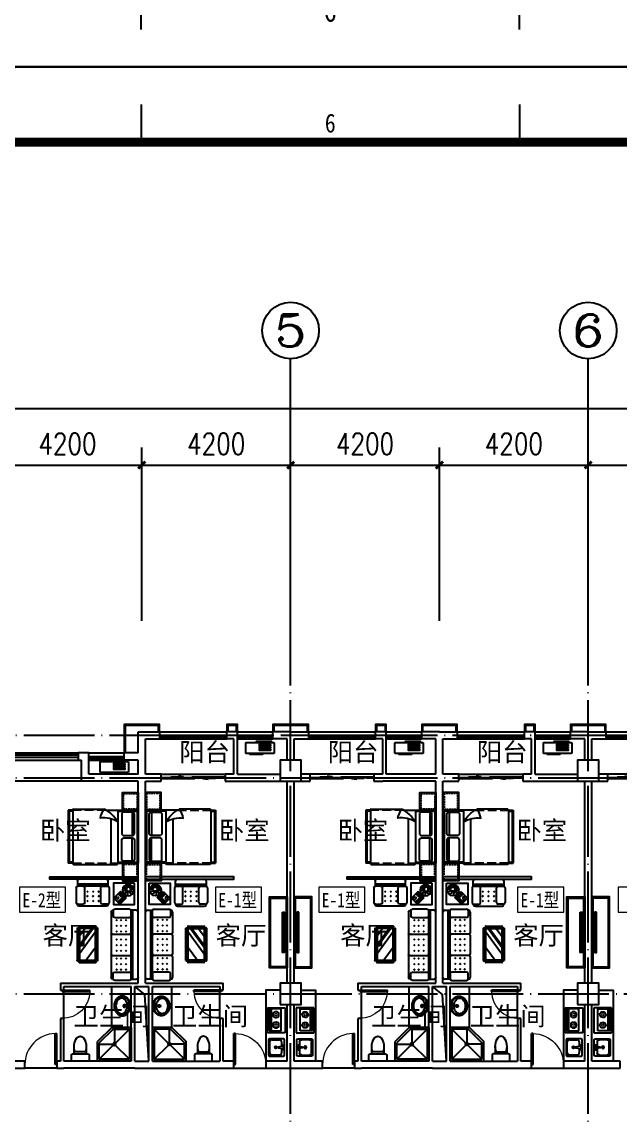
# Model space of a CAD drawing. Extents: x 122060 to 300410, y -425997 to -174060.
# Drawn here: x 177412 to 194298, y -329629 to -298756 of the extents above; entities that cross this region are included whole.
import ezdxf
from ezdxf.enums import TextEntityAlignment as Align

# ---------------------------------------------------------------- set-up
doc = ezdxf.new("R2010")
doc.units = 0
doc.header["$LTSCALE"] = 1000
doc.header["$MEASUREMENT"] = 0
doc.linetypes.add('DASH', pattern=[0.35, 0.25, -0.1])
doc.linetypes.add('DOTE', pattern=[2.42, 2, -0.2, 0.02, -0.2])
doc.layers.get('0').update_dxf_attribs({"linetype": 'CONTINUOUS'})
doc.layers.get('Defpoints').update_dxf_attribs({"linetype": 'CONTINUOUS'})
for name, color, linetype in [('AXIS', 3, 'CONTINUOUS'), ('AXIS_TEXT', 7, 'CONTINUOUS'), ('BALCONY', 6, 'CONTINUOUS'), ('DOTE', 1, 'CONTINUOUS'), ('WALL', 255, 'CONTINUOUS'), ('WINDOW', 4, 'CONTINUOUS'), ('WR-COLUMN', 255, 'CONTINUOUS'), ('WR-WALL', 255, 'CONTINUOUS'), ('厨卫', 8, 'CONTINUOUS'), ('图框', 255, 'CONTINUOUS'), ('家具', 8, 'CONTINUOUS'), ('平面看线', 8, 'CONTINUOUS'), ('石材', 41, 'CONTINUOUS'), ('空调', 8, 'CONTINUOUS')]:
    doc.layers.add(name, color=color, linetype=linetype)
doc.layers.add('PUB_TEXT', color=7, linetype='CONTINUOUS', lineweight=0)
doc.styles.add('_TCH_AXIS', font='COMPLEX', dxfattribs={"bigfont": 'GBCBIG'})
doc.styles.add('COMPLEX', font='COMPLEX')
doc.styles.add('dim_font', font='SIMPLEX.shx', dxfattribs={"width": 0.8})
doc.styles.add('TKZ1', font='SIMHEI.TTF', dxfattribs={"width": 0.7})
doc.styles.add('宋体', font='SimSun.ttf')
doc.styles.add('黑体', font='SIMHEI.TTF', dxfattribs={"width": 0.8})
doc.dimstyles.new('DIMN200', dxfattribs={"dimscale": 2, "dimtxt": 300, "dimasz": 100, "dimexe": 250, "dimexo": 300, "dimgap": 150, "dimtad": 1, "dimdec": 0, "dimzin": 0, "dimdsep": 46, "dimtxsty": 'dim_font', "dimblk": 'ARCHTICK', "dimcen": 0.09, "dimclrt": 7, "dimazin": 2, "dimtfac": 1, "dimtdec": 0, "dimtix": 1, "dimtmove": 2, "dimatfit": 3, "dimfxl": 0, "dimtolj": 1, "dimtzin": 0, "dimarcsym": 0})

# ---------------------------------------------------------------- blocks, each defined once
blk = doc.blocks.new('图框2')
at = {"layer": '图框', "color": 0}
for p, q in [((84100, 59400), (0, 59400)), ((27688, 58900), (27688, 58400)), ((32725, 58900), (32725, 58400)), ((27688, 500), (27688, 1000)), ((32725, 500), (32725, 1000)), ((0, 0), (84100, 0))]:
    blk.add_line(p, q, dxfattribs=at)
at = {"layer": '图框', "color": 0, "const_width": 120}
blk.add_lwpolyline([(83100, 58400), (2500, 58400), (2500, 1000), (83100, 1000)], close=True, dxfattribs=at)
at = {"layer": '图框', "color": 0, "style": 'TKZ1', "width": 0.85}
for height, p in [(250, (30206, 58650)), (300, (30206, 750))]:
    blk.add_text('6', height=height, dxfattribs=at).set_placement(p, align=Align.MIDDLE)
blk = doc.blocks.new('dgfgf')
at = {"layer": '家具'}
blk.add_lwpolyline([(7597, -62676), (7147, -62676), (7147, -63176), (7597, -63176), (7597, -62676), (7517, -62676)], dxfattribs=at)
at = {"layer": '家具', "color": 251, "linetype": 'DASH', "ltscale": 0.2}
blk.add_lwpolyline([(7567, -62706), (7177, -62706), (7177, -63146), (7567, -63146)], close=True, dxfattribs=at)
blk = doc.blocks.new('A$C72813290')
at = {"layer": '家具'}
for p, q in [((579, 2000), (0, 2000)), ((0, 500), (0, 2000)), ((30, 530), (30, 1970)), ((579, 1970), (30, 1970)), ((170, 1945), (170, 1283)), ((579, 500), (579, 2010)), ((1830, 2030), (599, 2030)), ((779, 753), (779, 2030)), ((1850, 500), (1850, 2000)), ((1850, 2000), (1980, 2000)), ((1850, 1970), (1950, 1970)), ((1950, 530), (1950, 1970)), ((1980, 500), (1980, 2000)), ((170, 555), (170, 1217)), ((912, 500), (0, 500)), ((579, 530), (30, 530)), ((1830, 470), (967, 470)), ((1850, 530), (1950, 530)), ((1850, 500), (1980, 500))]:
    blk.add_line(p, q, dxfattribs=at)
at = {"layer": '家具', "linetype": 'DASH'}
for p, q in [((1850, 2000), (579, 2000)), ((912, 500), (1850, 500))]:
    blk.add_line(p, q, dxfattribs=at)
at = {"layer": '家具'}
for points in [[(170, 1945), (405, 1945, -0.414214), (465, 1885), (465, 1343, -0.414214), (405, 1283), (170, 1283, -0.414214), (110, 1343), (110, 1885, -0.414214)], [(170, 555), (405, 555, 0.414214), (465, 615), (465, 1157, 0.414214), (405, 1217), (170, 1217, 0.414214), (110, 1157), (110, 615, 0.414214)]]:
    blk.add_lwpolyline(points, format="xyb", close=True, dxfattribs=at)
blk.add_lwpolyline([(579, 833, 0.180302), (1071, 725, -0.088637), (967, 470, 28871.271551)], format="xyb", dxfattribs=at)
for centre, radius, start, end in [((599, 2010), 20, 90, 180), ((1819, 2001), 30.7, 357.6884, 69.6917), ((1392, 1313), 944, 210.6075, 243.2773), ((1819, 499), 30.7, 290.3566, 2.3152)]:
    blk.add_arc(centre, radius, start, end, dxfattribs=at)
blk.add_blockref('dgfgf', (-7147, 65176), dxfattribs=at)
at = {"layer": '家具', "xscale": -1, "rotation": 180}
blk.add_blockref('dgfgf', (-7147, -62676), dxfattribs=at)
blk = doc.blocks.new('asfdgdfhfgj')
at = {"layer": '家具'}
for p, q in [((253, 470), (-697, 470)), ((-697, 470), (-697, -80)), ((203, 420), (-647, 420)), ((-647, 420), (-647, -42)), ((-647, 420), (203, -430)), ((203, 420), (-196, 22)), ((203, -430), (203, 420)), ((253, -480), (253, 470)), ((-222, -5), (-222, 20)), ((-297, -480), (-697, -80)), ((-647, -5), (-260, -5)), ((-260, -430), (-647, -42)), ((-247, -5), (-222, -5)), ((-222, -5), (-197, -5)), ((-222, -30), (-222, -5)), ((-222, -430), (-222, -42)), ((-297, -480), (253, -480)), ((-260, -430), (203, -430))]:
    blk.add_line(p, q, dxfattribs=at)
for radius in [37.5, 25]:
    blk.add_circle((-222, -5), radius, dxfattribs=at)
blk = doc.blocks.new('asfdfgfhfg')
at = {"layer": '家具', "color": 6}
for p, q in [((-694, 1502), (-729, 1600)), ((-683, 1543), (-673, 1632)), ((-651, 1566), (-616, 1640)), ((-632, 1568), (-564, 1629)), ((-611, 1564), (-511, 1595)), ((-598, 1556), (-471, 1530)), ((-677, 1466), (-777, 1525)), ((-649, 1450), (-776, 1433)), ((-609, 1454), (-722, 1355)), ((-583, 1478), (-618, 1320)), ((-581, 1533), (-467, 1445)), ((-575, 1501), (-521, 1357))]:
    blk.add_line(p, q, dxfattribs=at)
at = {"layer": '家具'}
for p, q in [((-87, 1545), (-87, 1134)), ((-54, 1595), (-54, 1745)), ((-54, 1645), (809, 1645)), ((-54, 1595), (809, 1595)), ((102, 1595), (-37, 1595)), ((-4, 1795), (759, 1795)), ((152, 1134), (152, 1545)), ((602, 1134), (602, 1545)), ((652, 1595), (792, 1595)), ((809, 1745), (809, 1592)), ((842, 1545), (842, 1134)), ((-575, 1274), (-405, 1443)), ((-386, 1085), (-575, 1274)), ((-556, 1274), (-509, 1227)), ((-504, 1326), (-551, 1278)), ((-551, 1278), (-509, 1236)), ((-532, 1278), (-504, 1307)), ((-532, 1278), (-381, 1128)), ((-509, 1236), (-499, 1245)), ((-509, 1227), (-495, 1241)), ((-462, 1283), (-504, 1326)), ((-353, 1156), (-504, 1307)), ((-452, 1283), (-499, 1330)), ((-386, 1406), (-471, 1321)), ((-471, 1321), (-433, 1283)), ((-471, 1274), (-462, 1283)), ((-466, 1269), (-452, 1283)), ((-452, 1302), (-367, 1387)), ((-433, 1283), (-348, 1368)), ((-405, 1443), (-216, 1255)), ((-348, 1368), (-386, 1406)), ((-216, 1255), (-386, 1085)), ((-325, 1297), (-363, 1260)), ((-363, 1260), (-306, 1203)), ((-268, 1241), (-325, 1297)), ((-306, 1203), (-268, 1241)), ((198, 1453), (229, 1423)), ((229, 1453), (198, 1423)), ((198, 1326), (229, 1296)), ((229, 1326), (198, 1296)), ((356, 1453), (386, 1423)), ((386, 1453), (356, 1423)), ((356, 1326), (386, 1296)), ((386, 1326), (356, 1296)), ((514, 1453), (544, 1423)), ((544, 1453), (514, 1423)), ((514, 1326), (544, 1296)), ((544, 1326), (514, 1296)), ((-659, 946), (-247, 946)), ((-424, 1151), (-414, 1161)), ((-381, 1109), (-424, 1151)), ((-386, 1189), (-377, 1198)), ((-334, 1156), (-381, 1109)), ((-381, 1128), (-353, 1156)), ((-377, 1198), (-334, 1156)), ((-54, 1084), (-54, 1075)), ((-37, 1084), (102, 1084)), ((-4, 1025), (759, 1025)), ((198, 1189), (229, 1159)), ((229, 1189), (198, 1159)), ((386, 1189), (356, 1159)), ((356, 1189), (386, 1159)), ((514, 1189), (544, 1159)), ((544, 1189), (514, 1159)), ((792, 1084), (652, 1084)), ((809, 1084), (809, 1075)), ((-909, -988), (-909, 862)), ((-859, 912), (-706, 912)), ((-759, -1038), (-759, 912)), ((-709, -1038), (-709, 912)), ((-709, 755), (-709, 896)), ((-247, 705), (-659, 705)), ((-546, 651), (-576, 620)), ((-546, 620), (-576, 651)), ((-409, 651), (-439, 620)), ((-409, 620), (-439, 651)), ((-282, 651), (-312, 620)), ((-282, 620), (-312, 651)), ((-197, 912), (-189, 912)), ((-197, 896), (-197, 755)), ((-139, 862), (-139, 264)), ((-546, 463), (-576, 493)), ((-546, 493), (-576, 463)), ((-546, 335), (-576, 305)), ((-546, 305), (-576, 335)), ((-409, 493), (-439, 463)), ((-409, 463), (-439, 493)), ((-409, 335), (-439, 305)), ((-409, 305), (-439, 335)), ((-282, 493), (-312, 463)), ((-282, 463), (-312, 493)), ((-282, 335), (-312, 305)), ((-282, 305), (-312, 335)), ((236, -505), (236, 404)), ((246, 414), (251, 414)), ((261, 368), (333, 440)), ((261, 396), (305, 440)), ((261, -505), (261, 404)), ((287, 455), (287, 450)), ((297, 465), (756, 465)), ((297, 440), (756, 440)), ((364, 400), (751, -134)), ((407, 400), (751, -75)), ((595, 400), (751, 185)), ((791, 368), (719, 440)), ((791, 396), (747, 440)), ((766, 455), (766, 450)), ((791, 404), (791, -505)), ((806, 414), (801, 414)), ((816, 404), (816, -505)), ((-169, 235), (-679, 235)), ((-546, 75), (-576, 105)), ((-546, 105), (-576, 75)), ((-409, 75), (-439, 105)), ((-409, 105), (-439, 75)), ((-282, 75), (-312, 105)), ((-282, 105), (-312, 75)), ((-139, 206), (-139, -332)), ((301, 305), (751, -315)), ((-546, -52), (-576, -82)), ((-546, -82), (-576, -52)), ((-546, -240), (-576, -210)), ((-546, -210), (-576, -240)), ((-409, -82), (-439, -52)), ((-409, -52), (-439, -82)), ((-409, -240), (-439, -210)), ((-409, -210), (-439, -240)), ((-282, -82), (-312, -52)), ((-282, -52), (-312, -82)), ((-282, -240), (-312, -210)), ((-282, -210), (-312, -240)), ((301, -138), (565, -500)), ((-169, -361), (-679, -361)), ((-546, -431), (-576, -461)), ((-546, -461), (-576, -431)), ((-546, -619), (-576, -588)), ((-546, -588), (-576, -619)), ((-409, -431), (-439, -461)), ((-409, -461), (-439, -431)), ((-409, -588), (-439, -619)), ((-409, -619), (-439, -588)), ((-282, -431), (-312, -461)), ((-282, -461), (-312, -431)), ((-282, -588), (-312, -619)), ((-282, -619), (-312, -588)), ((-139, -390), (-139, -988)), ((246, -515), (251, -515)), ((261, -468), (333, -540)), ((261, -496), (305, -540)), ((287, -555), (287, -550)), ((756, -540), (297, -540)), ((756, -565), (297, -565)), ((791, -468), (719, -540)), ((791, -496), (747, -540)), ((766, -555), (766, -550)), ((806, -515), (801, -515)), ((-709, -881), (-709, -1021)), ((-247, -831), (-659, -831)), ((-546, -746), (-576, -776)), ((-546, -776), (-576, -746)), ((-409, -746), (-439, -776)), ((-409, -776), (-439, -746)), ((-282, -746), (-312, -776)), ((-282, -776), (-312, -746)), ((-197, -1021), (-197, -881)), ((-709, -1038), (-859, -1038)), ((-659, -1071), (-247, -1071)), ((-197, -1038), (-189, -1038))]:
    blk.add_line(p, q, dxfattribs=at)
for points in [[(-805, 1679), (-205, 1679), (-205, 1079), (-805, 1079)], [(301, 400), (751, 400), (751, -500), (301, -500)]]:
    blk.add_lwpolyline(points, close=True, dxfattribs=at)
at = {"layer": '家具', "color": 6}
for centre, radius in [((-623, 1480), 160), ((-634, 1508), 60)]:
    blk.add_circle(centre, radius, dxfattribs=at)
at = {"layer": '家具'}
for centre, radius, start, end in [((-37, 1545), 50, 90, 180), ((-4, 1745), 50, 90, 180), ((102, 1545), 50, 0, 90), ((652, 1545), 50, 90, 180), ((759, 1745), 50, 0, 90), ((792, 1545), 50, 0, 90), ((-659, 896), 50, 90, 180), ((-247, 896), 50, 0, 90), ((-37, 1134), 50, 180, 270), ((-4, 1075), 50, 180, 270), ((102, 1134), 50, 270, 0), ((652, 1134), 50, 180, 270), ((759, 1075), 50, 270, 0), ((792, 1134), 50, 270, 0), ((-859, 862), 50, 90, 180), ((-659, 755), 50, 180, 270), ((-247, 755), 50, 270, 0), ((-189, 862), 50, 0, 90), ((246, 404), 10, 90, 180), ((251, 404), 10, 0, 90), ((297, 455), 10, 90, 180), ((297, 450), 10, 180, 270), ((756, 455), 10, 0, 90), ((756, 450), 10, 270, 0), ((801, 404), 10, 90, 180), ((806, 404), 10, 0, 90), ((-679, 265), 30, 180, 270), ((-679, 205), 30, 90, 180), ((-169, 265), 30, 270, 0), ((-169, 205), 30, 0, 90), ((-679, -331), 30, 180, 270), ((-679, -391), 30, 90, 180), ((-169, -331), 30, 270, 0), ((-169, -391), 30, 0, 90), ((246, -505), 10, 180, 270), ((251, -505), 10, 270, 0), ((297, -550), 10, 90, 180), ((297, -555), 10, 180, 270), ((756, -550), 10, 0, 90), ((756, -555), 10, 270, 0), ((801, -505), 10, 180, 270), ((806, -505), 10, 270, 0), ((-659, -881), 50, 90, 180), ((-247, -881), 50, 0, 90), ((-859, -988), 50, 180, 270), ((-659, -1021), 50, 180, 270), ((-247, -1021), 50, 270, 0), ((-189, -988), 50, 270, 0)]:
    blk.add_arc(centre, radius, start, end, dxfattribs=at)
at = {"layer": '家具', "style": 'dim_font', "width": 0.8, "flags": 9}
for tag, p, rotation in [('YSIZE', (377, 1795), 180), ('XSIZE', (377, 1795), 180), ('YSIZE', (-909, -63), 270), ('XSIZE', (-909, -63), 270)]:
    blk.add_attdef(tag, p, '', height=0.5, rotation=rotation, dxfattribs=at)
blk = doc.blocks.new('A$C2FB07499')
at = {"layer": '家具', "ltscale": 0.5}
blk.add_lwpolyline([(500, 0), (0, 0), (0, 2000), (500, 2000)], close=True, dxfattribs=at)
at = {"layer": '家具', "color": 251, "ltscale": 40}
for points in [[(470, 30), (30, 30), (30, 1970), (470, 1970)], [(368, 1572), (415, 1572), (415, 428), (368, 428)], [(415, 1381), (480, 1381), (480, 1343), (415, 1343)], [(415, 717), (480, 717), (480, 679), (415, 679)]]:
    blk.add_lwpolyline(points, close=True, dxfattribs=at)
blk = doc.blocks.new('safedgdhgfh')
at = {"layer": '厨卫', "linetype": 'Continuous'}
for p, q in [((-352, -356), (-352, 344)), ((-352, 344), (148, 344)), ((148, 344), (148, -356)), ((148, -356), (-352, -356))]:
    blk.add_line(p, q, dxfattribs=at)
at = {"layer": '厨卫'}
for p, q in [((103, 293), (-239, 293)), ((-239, 293), (-239, -330)), ((47, -330), (47, 293)), ((103, -330), (103, 293)), ((-239, -330), (103, -330))]:
    blk.add_line(p, q, dxfattribs=at)
at = {"layer": '厨卫', "lineweight": 13}
for p, q in [((70, 176), (81, 176)), ((71, 268), (81, 268)), ((96, 251), (79, 251)), ((79, 251), (79, 186)), ((79, 186), (96, 186)), ((96, 186), (96, 251)), ((70, -297), (81, -297)), ((71, -205), (81, -205)), ((79, -222), (79, -287)), ((96, -222), (79, -222)), ((79, -287), (96, -287)), ((96, -287), (96, -222))]:
    blk.add_line(p, q, dxfattribs=at)
for points in [[(71, 268, 0.259034), (67, 266, 0.076276), (63, 254, 0.036515), (60, 241, 0.026615), (59, 222, 0.026615), (60, 203, 0.036515), (63, 189, 0.076276), (67, 178, 0.259034), (71, 176, 0.078462), (72, 176, 0.056762)], [(81, 268, 0.259034), (78, 266, 0.076276), (73, 254, 0.036515), (71, 241, 0.026615), (70, 222, 0.026615), (71, 203, 0.036515), (73, 189, 0.076276), (78, 178, 0.259034), (81, 176, 0.259034), (85, 178, 0.056762), (89, 186, 0.036515)], [(91, 251, 0.008736), (90, 254, 0.076276), (85, 266, 0.259034), (81, 268, 0.259034)], [(71, -205, 0.259034), (67, -207, 0.076276), (63, -219, 0.036515), (60, -232, 0.026615), (59, -251, 0.026615), (60, -270, 0.036515), (63, -284, 0.076276), (67, -295, 0.259034), (71, -297, 0.078462), (72, -297, 0.056762)], [(81, -205, 0.259034), (78, -207, 0.076276), (73, -219, 0.036515), (71, -232, 0.026615), (70, -251, 0.026615), (71, -270, 0.036515), (73, -284, 0.076276), (78, -295, 0.259034), (81, -297, 0.259034), (85, -295, 0.056762), (89, -287, 0.036515)], [(91, -222, 0.008736), (90, -219, 0.076276), (85, -207, 0.259034), (81, -205, 0.259034)]]:
    blk.add_lwpolyline(points, format="xyb", dxfattribs=at)
at = {"layer": '厨卫', "linetype": 'Continuous'}
for centre, start, end in [((-94, 128), 270, 269.036), ((-94, -165), 90.964, 90)]:
    blk.add_arc(centre, 82.5, start, end, dxfattribs=at)
at = {"layer": '厨卫', "linetype": 'Continuous', "lineweight": 13}
for centre, start, end in [((-94, 128), 270, 269.3468), ((-94, -165), 90.6532, 90)]:
    blk.add_arc(centre, 31.6, start, end, dxfattribs=at)
blk = doc.blocks.new('空调机')
at = {"layer": '空调', "color": 8}
for p, q in [((2416486, -275315), (2416486, -275325)), ((2416849, -275305), (2416496, -275305)), ((2416859, -275325), (2416859, -275315))]:
    blk.add_line(p, q, dxfattribs=at)
blk.add_lwpolyline([(2416186, -275325), (2416946, -275325, -0.414214), (2416966, -275345), (2416966, -275615, -0.414214), (2416946, -275635), (2416186, -275635, -0.414214), (2416166, -275615), (2416166, -275345, -0.414214)], format="xyb", close=True, dxfattribs=at)
for points in [[(2416235, -275664), (2416675, -275664), (2416675, -275649), (2416235, -275649)], [(2416256, -275445), (2416592, -275445), (2416592, -275416), (2416256, -275416)], [(2416256, -275511), (2416592, -275511), (2416592, -275482), (2416256, -275482)], [(2416256, -275577), (2416592, -275577), (2416592, -275548), (2416256, -275548)]]:
    blk.add_lwpolyline(points, close=True, dxfattribs=at)
for centre, start, end in [((2416496, -275315), 90, 180), ((2416849, -275315), 0, 90)]:
    blk.add_arc(centre, 10, start, end, dxfattribs=at)
blk = doc.blocks.new('_ArchTick')
at = {"color": 0, "linetype": 'ByBlock', "const_width": 0.4}
blk.add_lwpolyline([(-0.5, -0.5), (0.5, 0.5)], dxfattribs=at)
blk = doc.blocks.new('*D116')
at = {"layer": 'AXIS', "color": 0, "lineweight": -2}
for p, q in [((176598, -315672), (176598, -310772)), ((180798, -315672), (180798, -310772)), ((176598, -311272), (180798, -311272))]:
    blk.add_line(p, q, dxfattribs=at)
at = {"layer": 'Defpoints', "color": 0}
for p in [(180798, -311272), (176598, -316272), (180798, -316272)]:
    blk.add_point(p, dxfattribs=at)
at = {"layer": 'AXIS', "color": 0, "lineweight": -2, "xscale": 200, "yscale": 200, "zscale": 200, "rotation": 180}
blk.add_blockref('_ArchTick', (176598, -311272), dxfattribs=at)
at = {"layer": 'AXIS', "color": 0, "lineweight": -2, "xscale": 200, "yscale": 200, "zscale": 200}
blk.add_blockref('_ArchTick', (180798, -311272), dxfattribs=at)
at = {"layer": 'AXIS', "color": 7, "insert": (178698, -310672), "char_height": 600, "attachment_point": 5, "style": 'dim_font'}
blk.add_mtext('\\A1;4200', dxfattribs=at)
blk = doc.blocks.new('*D117')
at = {"layer": 'AXIS', "color": 0, "lineweight": -2}
for p, q in [((180798, -315672), (180798, -310772)), ((184998, -315672), (184998, -310772)), ((180798, -311272), (184998, -311272))]:
    blk.add_line(p, q, dxfattribs=at)
at = {"layer": 'Defpoints', "color": 0}
for p in [(184998, -311272), (180798, -316272), (184998, -316272)]:
    blk.add_point(p, dxfattribs=at)
at = {"layer": 'AXIS', "color": 0, "lineweight": -2, "xscale": 200, "yscale": 200, "zscale": 200, "rotation": 180}
blk.add_blockref('_ArchTick', (180798, -311272), dxfattribs=at)
at = {"layer": 'AXIS', "color": 0, "lineweight": -2, "xscale": 200, "yscale": 200, "zscale": 200}
blk.add_blockref('_ArchTick', (184998, -311272), dxfattribs=at)
at = {"layer": 'AXIS', "color": 7, "insert": (182898, -310672), "char_height": 600, "attachment_point": 5, "style": 'dim_font'}
blk.add_mtext('\\A1;4200', dxfattribs=at)
blk = doc.blocks.new('*D118')
at = {"layer": 'AXIS', "color": 0, "lineweight": -2}
for p, q in [((184998, -315672), (184998, -310772)), ((189198, -315672), (189198, -310772)), ((184998, -311272), (189198, -311272))]:
    blk.add_line(p, q, dxfattribs=at)
at = {"layer": 'Defpoints', "color": 0}
for p in [(189198, -311272), (184998, -316272), (189198, -316272)]:
    blk.add_point(p, dxfattribs=at)
at = {"layer": 'AXIS', "color": 0, "lineweight": -2, "xscale": 200, "yscale": 200, "zscale": 200, "rotation": 180}
blk.add_blockref('_ArchTick', (184998, -311272), dxfattribs=at)
at = {"layer": 'AXIS', "color": 0, "lineweight": -2, "xscale": 200, "yscale": 200, "zscale": 200}
blk.add_blockref('_ArchTick', (189198, -311272), dxfattribs=at)
at = {"layer": 'AXIS', "color": 7, "insert": (187098, -310672), "char_height": 600, "attachment_point": 5, "style": 'dim_font'}
blk.add_mtext('\\A1;4200', dxfattribs=at)
blk = doc.blocks.new('*D119')
at = {"layer": 'AXIS', "color": 0, "lineweight": -2}
for p, q in [((189198, -315672), (189198, -310772)), ((193398, -315672), (193398, -310772)), ((189198, -311272), (193398, -311272))]:
    blk.add_line(p, q, dxfattribs=at)
at = {"layer": 'Defpoints', "color": 0}
for p in [(193398, -311272), (189198, -316272), (193398, -316272)]:
    blk.add_point(p, dxfattribs=at)
at = {"layer": 'AXIS', "color": 0, "lineweight": -2, "xscale": 200, "yscale": 200, "zscale": 200, "rotation": 180}
blk.add_blockref('_ArchTick', (189198, -311272), dxfattribs=at)
at = {"layer": 'AXIS', "color": 0, "lineweight": -2, "xscale": 200, "yscale": 200, "zscale": 200}
blk.add_blockref('_ArchTick', (193398, -311272), dxfattribs=at)
at = {"layer": 'AXIS', "color": 7, "insert": (191298, -310672), "char_height": 600, "attachment_point": 5, "style": 'dim_font'}
blk.add_mtext('\\A1;4200', dxfattribs=at)
blk = doc.blocks.new('*D120')
at = {"layer": 'AXIS', "color": 0, "lineweight": -2}
for p, q in [((193398, -315672), (193398, -310772)), ((197598, -315672), (197598, -310772)), ((193398, -311272), (197598, -311272))]:
    blk.add_line(p, q, dxfattribs=at)
at = {"layer": 'Defpoints', "color": 0}
for p in [(197598, -311272), (193398, -316272), (197598, -316272)]:
    blk.add_point(p, dxfattribs=at)
at = {"layer": 'AXIS', "color": 0, "lineweight": -2, "xscale": 200, "yscale": 200, "zscale": 200, "rotation": 180}
blk.add_blockref('_ArchTick', (193398, -311272), dxfattribs=at)
at = {"layer": 'AXIS', "color": 0, "lineweight": -2, "xscale": 200, "yscale": 200, "zscale": 200}
blk.add_blockref('_ArchTick', (197598, -311272), dxfattribs=at)
at = {"layer": 'AXIS', "color": 7, "insert": (195498, -310672), "char_height": 600, "attachment_point": 5, "style": 'dim_font'}
blk.add_mtext('\\A1;4200', dxfattribs=at)
blk = doc.blocks.new('*D135')
at = {"layer": 'AXIS', "color": 0, "lineweight": -2}
for p, q in [((154098, -315672), (154098, -309172)), ((249498, -315672), (249498, -309172)), ((154098, -309672), (249498, -309672))]:
    blk.add_line(p, q, dxfattribs=at)
at = {"layer": 'Defpoints', "color": 0}
for p in [(249498, -309672), (154098, -316272), (249498, -316272)]:
    blk.add_point(p, dxfattribs=at)
at = {"layer": 'AXIS', "color": 0, "lineweight": -2, "xscale": 200, "yscale": 200, "zscale": 200, "rotation": 180}
blk.add_blockref('_ArchTick', (154098, -309672), dxfattribs=at)
at = {"layer": 'AXIS', "color": 0, "lineweight": -2, "xscale": 200, "yscale": 200, "zscale": 200}
blk.add_blockref('_ArchTick', (249498, -309672), dxfattribs=at)
at = {"layer": 'AXIS', "color": 7, "insert": (201798, -309072), "char_height": 600, "attachment_point": 5, "style": 'dim_font'}
blk.add_mtext('\\A1;95400', dxfattribs=at)
blk = doc.blocks.new('_FZHK')
blk.add_lwpolyline([(-0.5, -0.5), (0.5, -0.5), (0.5, 0.5), (-0.5, 0.5)], close=True)
blk = doc.blocks.new('$plan$00001613')
at = {"layer": '厨卫'}
for p, q in [((-260, -140), (-260, 140)), ((-200, 170), (-200, -170))]:
    blk.add_line(p, q, dxfattribs=at)
blk.add_lwpolyline([(-430, -170), (-200, -170), (-200, -220, 0.414214), (-170, -250), (-30, -250, 0.414214), (0, -220), (0, 220, 0.414214), (-30, 250), (-170, 250, 0.414214), (-200, 220), (-200, 170), (-430, 170)], format="xyb", dxfattribs=at)
for centre, radius, start, end in [((-590, 0), 110, 123.4509, 236.5491), ((-413, -227), 398, 67.4505, 126.6381), ((-413, 227), 398, 233.3619, 292.5495)]:
    blk.add_arc(centre, radius, start, end, dxfattribs=at)
blk = doc.blocks.new('$DorLib2D$00000001')
for p, q in [((0.45, 0.975), (0.5, 0.975)), ((0.45, 0), (0.45, 0.975)), ((0.5, 0), (0.5, 0.975)), ((0.5, 0), (0.45, 0))]:
    blk.add_line(p, q)
at = {"lineweight": 13}
blk.add_arc((0.475, 0), 0.975, 91.4693, 180, dxfattribs=at)
blk = doc.blocks.new('$plan$00001629')
for p, q in [((-252, -170), (-172, -150)), ((-75, -35), (-75, -85)), ((-75, -35), (75, -35)), ((-75, -85), (-21, -85)), ((-16, -146), (-25, -35)), ((16, -146), (25, -35)), ((21, -85), (75, -85)), ((75, -35), (75, -85)), ((172, -150), (252, -170))]:
    blk.add_line(p, q)
for centre, radius in [((-50, -60), 20), ((1, -60), 10), ((50, -60), 20)]:
    blk.add_circle(centre, radius)
for centre, radius, start, end in [((0, -340), 340, 90, 108.7907), ((0, -340), 340, 71.2093, 90), ((-90, -230), 190, 153.24, 180), ((-90, -230), 190, 180, 206.76), ((-90, -230), 173, 153.24, 180), ((-90, -230), 173, 180, 206.76), ((-46, -252), 239, 129.4007, 153.24), ((-46, -252), 222, 129.4007, 153.24), ((-46, -208), 222, 206.76, 230.5993), ((-102, -250), 118, 150.3366, 180), ((-102, -250), 118, 180, 209.6634), ((-53, -278), 174, 126.0274, 150.3366), ((-53, -222), 174, 209.6634, 233.9726), ((-18, -286), 283, 108.7907, 129.4007), ((-18, -286), 266, 108.7907, 129.4007), ((-21, -322), 229, 106.7647, 126.0274), ((0, -340), 323, 90, 108.7907), ((0, -391), 301, 93.9271, 106.7647), ((0, -170), 35, 118.7783, 61.2217), ((0, -170), 25, 129.0728, 50.9272), ((0, -146), 16.3, 180, 0), ((0, -340), 323, 71.2093, 90), ((0, -391), 301, 73.2353, 86.0729), ((21, -322), 229, 53.9726, 73.2353), ((18, -286), 266, 50.5993, 71.2093), ((18, -286), 283, 50.5993, 71.2093), ((53, -278), 174, 29.6634, 53.9726), ((53, -222), 174, 306.0274, 330.3366), ((46, -252), 222, 26.76, 50.5993), ((46, -208), 222, 309.4007, 333.24), ((46, -252), 239, 26.76, 50.5993), ((102, -250), 118, 0, 29.6634), ((102, -250), 118, 330.3366, 0), ((90, -230), 173, 0, 26.76), ((90, -230), 173, 333.24, 0), ((90, -230), 190, 0, 26.76), ((90, -230), 190, 333.24, 0), ((-46, -208), 239, 206.76, 230.5993), ((-18, -174), 283, 230.5993, 251.2093), ((-18, -174), 266, 230.5993, 251.2093), ((-21, -178), 229, 233.9726, 253.2353), ((0, -120), 340, 251.2093, 270), ((0, -120), 323, 251.2093, 270), ((0, -109), 301, 253.2353, 270), ((0, -109), 301, 270, 286.7647), ((0, -120), 323, 270, 288.7907), ((0, -120), 340, 270, 288.7907), ((21, -178), 229, 286.7647, 306.0274), ((18, -174), 266, 288.7907, 309.4007), ((18, -174), 283, 288.7907, 309.4007), ((46, -208), 239, 309.4007, 333.24)]:
    blk.add_arc(centre, radius, start, end)
blk = doc.blocks.new('$plan$00000356')
at = {"color": 0, "linetype": 'ByBlock'}
for p, q in [((215, 0), (-215, 0)), ((-245, -31), (-245, -419)), ((-215, -358), (-215, -143)), ((-153, -82), (-26, -82)), ((-31, -41), (31, -41)), ((-31, -61), (-10, -184)), ((-10, -184), (10, -184)), ((10, -184), (31, -61)), ((26, -82), (153, -82)), ((215, -143), (215, -358)), ((245, -419), (245, -31)), ((-215, -450), (215, -450)), ((153, -419), (-153, -419))]:
    blk.add_line(p, q, dxfattribs=at)
for centre, radius in [((-51, -51), 20.5), ((0, -245), 30.7), ((51, -51), 20.5)]:
    blk.add_circle(centre, radius, dxfattribs=at)
for centre, radius, start, end in [((-215, -31), 30.7, 90, 180), ((-153, -143), 61.4, 90, 180), ((153, -143), 61.4, 0, 90), ((215, -31), 30.7, 0, 90), ((-215, -419), 30.7, 180, 270), ((-153, -358), 61.4, 180, 270), ((153, -358), 61.4, 270, 0), ((215, -419), 30.7, 270, 0)]:
    blk.add_arc(centre, radius, start, end, dxfattribs=at)
blk = doc.blocks.new('$DorLib2D$00000131')
at = {"color": 0, "linetype": 'Continuous'}
for p, q in [((0.15, 0.125), (0.232, 0.197)), ((0.232, 0.197), (0.232, 0.125)), ((-0.5, 0.125), (-0.5, 0)), ((0.019, 0.125), (-0.5, 0.125)), ((-0.5, 0), (0.019, 0)), ((-0.024, 0), (0.5, 0)), ((-0.024, -0.125), (-0.024, 0)), ((0.019, 0), (0.019, 0.125)), ((0.35, 0.125), (0.15, 0.125)), ((0.5, 0), (0.5, -0.125)), ((-0.35, -0.125), (-0.15, -0.125)), ((-0.232, -0.197), (-0.232, -0.125)), ((-0.15, -0.125), (-0.232, -0.197)), ((0.5, -0.125), (-0.024, -0.125))]:
    blk.add_line(p, q, dxfattribs=at)
blk = doc.blocks.new('_AXISO')
blk.add_circle((0, 0), 0.5)
at = {"layer": 'AXIS_TEXT', "style": 'COMPLEX', "width": 1.041667}
blk.add_attdef('A', text='', height=0.56, dxfattribs=at).set_placement((-0.25, -0.28), (0.25, -0.28), align=Align.FIT)
blk = doc.blocks.new('$TCHSYS$WIN2D')
for p, q in [((-0.5, 0.5), (0.5, 0.5)), ((-0.5, 0.5), (-0.5, -0.5)), ((0.5, 0.5), (0.5, -0.5)), ((0.5, 0.167), (-0.5, 0.167)), ((0.5, -0.167), (-0.5, -0.167)), ((-0.5, -0.5), (0.5, -0.5))]:
    blk.add_line(p, q)

msp = doc.modelspace()

# ---------------------------------------------------------------- linework, layer by layer
at = {"layer": 'AXIS'}
for p, q in [((184998.2, -316272.1), (184998.2, -308272.1)), ((193398.2, -316272.1), (193398.2, -308272.1))]:
    msp.add_line(p, q, dxfattribs=at)
at = {"layer": 'BALCONY', "color": 8}
for p, q in [((181298.2, -318801.1), (183198.2, -318801.1)), ((183498.2, -318801.1), (184498.2, -318801.1)), ((185498.2, -318801.1), (187398.2, -318801.1)), ((187698.2, -318801.1), (188698.2, -318801.1)), ((189698.2, -318801.1), (191598.2, -318801.1)), ((191898.2, -318801.1), (192898.2, -318801.1)), ((193898.2, -318801.1), (195798.2, -318801.1)), ((181298.2, -319001.1), (183198.2, -319001.1)), ((183498.2, -319001.1), (184498.2, -319001.1)), ((185498.2, -319001.1), (187398.2, -319001.1)), ((187698.2, -319001.1), (188698.2, -319001.1)), ((189698.2, -319001.1), (191598.2, -319001.1)), ((191898.2, -319001.1), (192898.2, -319001.1)), ((193898.2, -319001.1), (195798.2, -319001.1)), ((179298.2, -319401.1), (180298.2, -319401.1)), ((179298.2, -319601.1), (180298.2, -319601.1))]:
    msp.add_line(p, q, dxfattribs=at)
at = {"layer": 'BALCONY'}
for p, q in [((181298.2, -318901.1), (183198.2, -318901.1)), ((183498.2, -318901.1), (184498.2, -318901.1)), ((185498.2, -318901.1), (187398.2, -318901.1)), ((187698.2, -318901.1), (188698.2, -318901.1)), ((189698.2, -318901.1), (191598.2, -318901.1)), ((191898.2, -318901.1), (192898.2, -318901.1)), ((193898.2, -318901.1), (195798.2, -318901.1)), ((181298.2, -318951.1), (183198.2, -318951.1)), ((183498.2, -318951.1), (184498.2, -318951.1)), ((185498.2, -318951.1), (187398.2, -318951.1)), ((187698.2, -318951.1), (188698.2, -318951.1)), ((189698.2, -318951.1), (191598.2, -318951.1)), ((191898.2, -318951.1), (192898.2, -318951.1)), ((193898.2, -318951.1), (195798.2, -318951.1)), ((179298.2, -319501.1), (180298.2, -319501.1)), ((179298.2, -319551.1), (180298.2, -319551.1))]:
    msp.add_line(p, q, dxfattribs=at)
at = {"layer": 'DOTE', "linetype": 'DOTE'}
for p, q in [((184998.2, -341693.9), (184998.2, -316272.1)), ((193398.2, -341693.9), (193398.2, -316272.1)), ((150843.1, -318901.1), (251849.9, -318901.1)), ((150843.1, -320101.1), (251849.9, -320101.1)), ((150843.1, -326201.1), (251849.9, -326201.1))]:
    msp.add_line(p, q, dxfattribs=at)
at = {"layer": 'PUB_TEXT'}
for points in [[(178646.2, -323195.5), (177346.2, -323195.5), (177346.2, -323895.5), (178646.2, -323895.5)], [(184175.1, -323195.5), (182875.1, -323195.5), (182875.1, -323895.5), (184175.1, -323895.5)], [(187092.3, -323195.5), (185792.3, -323195.5), (185792.3, -323895.5), (187092.3, -323895.5)], [(192704.8, -323195.5), (191404.8, -323195.5), (191404.8, -323895.5), (192704.8, -323895.5)], [(195541, -323195.5), (194241, -323195.5), (194241, -323895.5), (195541, -323895.5)]]:
    msp.add_lwpolyline(points, close=True, dxfattribs=at)
at = {"layer": 'WALL'}
for p, q in [((189098.2, -320001.1), (189098.2, -319001.1)), ((189298.2, -320001.1), (189298.2, -319001.1)), ((180698.2, -320001.1), (179298.2, -320001.1)), ((181348.2, -320001.1), (180898.2, -320001.1)), ((181348.2, -320201.1), (181348.2, -320001.1)), ((183398.2, -320001.1), (183148.2, -320001.1)), ((183148.2, -320001.1), (183148.2, -320201.1)), ((183498.2, -320001.1), (184698.2, -320001.1)), ((185548.2, -320001.1), (185298.2, -320001.1)), ((185548.2, -320201.1), (185548.2, -320001.1)), ((187598.2, -320001.1), (187348.2, -320001.1)), ((187348.2, -320001.1), (187348.2, -320201.1)), ((189098.2, -320001.1), (187698.2, -320001.1)), ((189748.2, -320001.1), (189298.2, -320001.1)), ((189748.2, -320201.1), (189748.2, -320001.1)), ((191798.2, -320001.1), (191548.2, -320001.1)), ((191548.2, -320001.1), (191548.2, -320201.1)), ((191898.2, -320001.1), (193098.2, -320001.1)), ((193948.2, -320001.1), (193698.2, -320001.1)), ((193948.2, -320201.1), (193948.2, -320001.1)), ((180698.2, -320201.1), (179098.2, -320201.1)), ((180698.2, -325901.1), (180698.2, -320201.1)), ((180898.2, -325901.1), (180898.2, -320201.1)), ((180898.2, -320201.1), (181348.2, -320201.1)), ((183148.2, -320201.1), (183398.2, -320201.1)), ((183398.2, -320201.1), (184698.2, -320201.1)), ((185298.2, -320201.1), (185548.2, -320201.1)), ((187348.2, -320201.1), (187598.2, -320201.1)), ((189098.2, -320201.1), (187598.2, -320201.1)), ((189098.2, -325901.1), (189098.2, -320201.1)), ((189298.2, -325901.1), (189298.2, -320201.1)), ((189298.2, -320201.1), (189748.2, -320201.1)), ((191548.2, -320201.1), (191798.2, -320201.1)), ((191798.2, -320201.1), (193098.2, -320201.1)), ((193698.2, -320201.1), (193948.2, -320201.1)), ((178498.2, -325901.1), (180598.2, -325901.1)), ((178498.2, -325901.1), (178498.2, -326101.1)), ((178598.2, -326001.1), (180498.2, -326001.1)), ((178598.2, -326101.1), (178598.2, -326001.1)), ((180498.2, -328101.1), (180498.2, -326001.1)), ((180598.2, -325901.1), (180698.2, -325901.1)), ((180598.2, -328101.1), (180598.2, -326001.1)), ((180598.2, -326001.1), (180798.2, -326001.1)), ((180798.2, -326001.1), (180998.2, -326001.1)), ((180898.2, -325901.1), (180998.2, -325901.1)), ((180998.2, -325901.1), (183098.2, -325901.1)), ((180998.2, -328101.1), (180998.2, -326001.1)), ((181098.2, -328101.1), (181098.2, -326001.1)), ((181098.2, -326001.1), (182998.2, -326001.1)), ((182998.2, -326001.1), (182998.2, -326101.1)), ((183098.2, -326101.1), (183098.2, -325901.1)), ((186898.2, -325901.1), (188998.2, -325901.1)), ((186898.2, -325901.1), (186898.2, -326101.1)), ((186998.2, -326001.1), (188898.2, -326001.1)), ((186998.2, -326101.1), (186998.2, -326001.1)), ((188898.2, -328101.1), (188898.2, -326001.1)), ((188998.2, -325901.1), (189098.2, -325901.1)), ((188998.2, -328101.1), (188998.2, -326001.1)), ((188998.2, -326001.1), (189198.2, -326001.1)), ((189198.2, -326001.1), (189398.2, -326001.1)), ((189298.2, -325901.1), (189398.2, -325901.1)), ((189398.2, -325901.1), (191498.2, -325901.1)), ((189398.2, -328101.1), (189398.2, -326001.1)), ((189498.2, -328101.1), (189498.2, -326001.1)), ((189498.2, -326001.1), (191398.2, -326001.1)), ((191398.2, -326001.1), (191398.2, -326101.1)), ((191498.2, -326101.1), (191498.2, -325901.1)), ((178498.2, -326101.1), (178598.2, -326101.1)), ((182998.2, -326101.1), (183098.2, -326101.1)), ((186898.2, -326101.1), (186998.2, -326101.1)), ((191398.2, -326101.1), (191498.2, -326101.1)), ((178598.2, -326901.1), (178498.2, -326901.1)), ((178498.2, -326901.1), (178498.2, -328101.1)), ((178598.2, -328101.1), (178598.2, -326901.1)), ((183098.2, -326901.1), (182998.2, -326901.1)), ((182998.2, -326901.1), (182998.2, -328101.1)), ((183098.2, -328101.1), (183098.2, -326901.1)), ((186998.2, -326901.1), (186898.2, -326901.1)), ((186898.2, -326901.1), (186898.2, -328101.1)), ((186998.2, -328101.1), (186998.2, -326901.1)), ((191498.2, -326901.1), (191398.2, -326901.1)), ((191398.2, -326901.1), (191398.2, -328101.1)), ((191498.2, -328101.1), (191498.2, -326901.1)), ((177498.2, -328101.1), (176698.2, -328101.1)), ((177498.2, -328301.1), (177498.2, -328101.1)), ((178498.2, -328101.1), (178398.2, -328101.1)), ((178398.2, -328101.1), (178398.2, -328301.1)), ((180498.2, -328101.1), (178598.2, -328101.1)), ((180598.2, -328101.1), (180998.2, -328101.1)), ((181098.2, -328101.1), (182998.2, -328101.1)), ((183398.2, -328101.1), (183098.2, -328101.1)), ((183398.2, -328301.1), (183398.2, -328101.1)), ((184898.2, -328101.1), (184298.2, -328101.1)), ((184298.2, -328101.1), (184298.2, -328301.1)), ((185898.2, -328101.1), (185098.2, -328101.1)), ((185898.2, -328301.1), (185898.2, -328101.1)), ((186898.2, -328101.1), (186798.2, -328101.1)), ((186798.2, -328101.1), (186798.2, -328301.1)), ((188898.2, -328101.1), (186998.2, -328101.1)), ((188998.2, -328101.1), (189398.2, -328101.1)), ((189498.2, -328101.1), (191398.2, -328101.1)), ((191798.2, -328101.1), (191498.2, -328101.1)), ((191798.2, -328301.1), (191798.2, -328101.1)), ((193298.2, -328101.1), (192698.2, -328101.1)), ((192698.2, -328101.1), (192698.2, -328301.1)), ((194298.2, -328101.1), (193498.2, -328101.1)), ((194298.2, -328301.1), (194298.2, -328101.1)), ((176498.2, -328301.1), (177498.2, -328301.1)), ((178398.2, -328301.1), (178598.2, -328301.1)), ((180598.2, -328301.1), (178598.2, -328301.1)), ((180598.2, -328301.1), (180998.2, -328301.1)), ((180998.2, -328301.1), (182998.2, -328301.1)), ((182998.2, -328301.1), (183398.2, -328301.1)), ((184298.2, -328301.1), (184998.2, -328301.1)), ((184998.2, -328301.1), (185898.2, -328301.1)), ((186798.2, -328301.1), (186998.2, -328301.1)), ((188998.2, -328301.1), (186998.2, -328301.1)), ((188998.2, -328301.1), (189398.2, -328301.1)), ((189398.2, -328301.1), (191398.2, -328301.1)), ((191398.2, -328301.1), (191798.2, -328301.1)), ((192698.2, -328301.1), (193398.2, -328301.1)), ((193398.2, -328301.1), (194298.2, -328301.1))]:
    msp.add_line(p, q, dxfattribs=at)
for points in [[(180698.2, -322961.1), (178198.2, -322961.1), (178198.2, -322901.1), (180698.2, -322901.1)], [(180898.2, -322961.1), (183398.2, -322961.1), (183398.2, -322901.1), (180898.2, -322901.1)], [(189098.2, -322961.1), (186598.2, -322961.1), (186598.2, -322901.1), (189098.2, -322901.1)], [(189298.2, -322961.1), (191798.2, -322961.1), (191798.2, -322901.1), (189298.2, -322901.1)]]:
    msp.add_lwpolyline(points, dxfattribs=at)
at = {"layer": 'WINDOW'}
for p, q in [((181348.2, -320001.1), (183148.2, -320001.1)), ((187348.2, -320001.1), (185548.2, -320001.1)), ((189748.2, -320001.1), (191548.2, -320001.1)), ((195748.2, -320001.1), (193948.2, -320001.1)), ((179098.2, -320201.1), (176698.2, -320201.1)), ((178598.2, -326901.1), (178598.2, -326101.1)), ((182998.2, -326901.1), (182998.2, -326101.1)), ((186998.2, -326901.1), (186998.2, -326101.1)), ((191398.2, -326901.1), (191398.2, -326101.1)), ((178398.2, -328301.1), (177498.2, -328301.1)), ((183398.2, -328301.1), (184298.2, -328301.1)), ((186798.2, -328301.1), (185898.2, -328301.1)), ((191798.2, -328301.1), (192698.2, -328301.1))]:
    msp.add_line(p, q, dxfattribs=at)
at = {"layer": 'WR-WALL'}
for p, q in [((180698.2, -318801.1), (181298.2, -318801.1)), ((180698.2, -319401.1), (180698.2, -318801.1)), ((181298.2, -318801.1), (181298.2, -319001.1)), ((183398.2, -318801.1), (183198.2, -318801.1)), ((183198.2, -319001.1), (183198.2, -318801.1)), ((183498.2, -318801.1), (183398.2, -318801.1)), ((183498.2, -319001.1), (183498.2, -318801.1)), ((184998.2, -318801.1), (184498.2, -318801.1)), ((184498.2, -319001.1), (184498.2, -318801.1)), ((184998.2, -318801.1), (185498.2, -318801.1)), ((185498.2, -318801.1), (185498.2, -319001.1)), ((187598.2, -318801.1), (187398.2, -318801.1)), ((187398.2, -319001.1), (187398.2, -318801.1)), ((187698.2, -318801.1), (187598.2, -318801.1)), ((187698.2, -319001.1), (187698.2, -318801.1)), ((189198.2, -318801.1), (188698.2, -318801.1)), ((188698.2, -319001.1), (188698.2, -318801.1)), ((189198.2, -318801.1), (189698.2, -318801.1)), ((189698.2, -318801.1), (189698.2, -319001.1)), ((191798.2, -318801.1), (191598.2, -318801.1)), ((191598.2, -319001.1), (191598.2, -318801.1)), ((191898.2, -318801.1), (191798.2, -318801.1)), ((191898.2, -319001.1), (191898.2, -318801.1)), ((193398.2, -318801.1), (192898.2, -318801.1)), ((192898.2, -319001.1), (192898.2, -318801.1)), ((193398.2, -318801.1), (193898.2, -318801.1)), ((193898.2, -318801.1), (193898.2, -319001.1)), ((180898.2, -319001.1), (181298.2, -319001.1)), ((180898.2, -319501.1), (180898.2, -319001.1)), ((183398.2, -319001.1), (183198.2, -319001.1)), ((183398.2, -320001.1), (183398.2, -319001.1)), ((183498.2, -319001.1), (183498.2, -319001.1)), ((183498.2, -320001.1), (183498.2, -319001.1)), ((184898.2, -319001.1), (184498.2, -319001.1)), ((184898.2, -319601.1), (184898.2, -319001.1)), ((185098.2, -319601.1), (185098.2, -319001.1)), ((185098.2, -319001.1), (185498.2, -319001.1)), ((187598.2, -319001.1), (187398.2, -319001.1)), ((187598.2, -320001.1), (187598.2, -319001.1)), ((187698.2, -319001.1), (187698.2, -319001.1)), ((187698.2, -320001.1), (187698.2, -319001.1)), ((189098.2, -319001.1), (188698.2, -319001.1)), ((189298.2, -319001.1), (189698.2, -319001.1)), ((191798.2, -319001.1), (191598.2, -319001.1)), ((191798.2, -320001.1), (191798.2, -319001.1)), ((191898.2, -319001.1), (191898.2, -319001.1)), ((191898.2, -320001.1), (191898.2, -319001.1)), ((193298.2, -319001.1), (192898.2, -319001.1)), ((193298.2, -319601.1), (193298.2, -319001.1)), ((193498.2, -319601.1), (193498.2, -319001.1)), ((193498.2, -319001.1), (193898.2, -319001.1)), ((179298.2, -319401.1), (178998.2, -319401.1)), ((178998.2, -319401.1), (178998.2, -319601.1)), ((179298.2, -320001.1), (179298.2, -319401.1)), ((180698.2, -319401.1), (180298.2, -319401.1)), ((180298.2, -319601.1), (180298.2, -319401.1)), ((180898.2, -320001.1), (180898.2, -319501.1)), ((178998.2, -319601.1), (179098.2, -319601.1)), ((179098.2, -320201.1), (179098.2, -319601.1)), ((180698.2, -319601.1), (180298.2, -319601.1)), ((180698.2, -320001.1), (180698.2, -319601.1)), ((184898.2, -325901.1), (184898.2, -320201.1)), ((185098.2, -325901.1), (185098.2, -320201.1)), ((193298.2, -325901.1), (193298.2, -320201.1)), ((193498.2, -325901.1), (193498.2, -320201.1)), ((184898.2, -328101.1), (184898.2, -326501.1)), ((185098.2, -328101.1), (185098.2, -326501.1)), ((193298.2, -328101.1), (193298.2, -326501.1)), ((193498.2, -328101.1), (193498.2, -326501.1))]:
    msp.add_line(p, q, dxfattribs=at)
at = {"layer": '厨卫'}
for points in [[(180498.2, -327151.1), (179948.2, -327151.1), (179948.2, -326001.1)], [(181098.2, -327151.1), (181648.2, -327151.1), (181648.2, -326001.1)], [(188898.2, -327151.1), (188348.2, -327151.1), (188348.2, -326001.1)], [(189498.2, -327151.1), (190048.2, -327151.1), (190048.2, -326001.1)]]:
    msp.add_lwpolyline(points, dxfattribs=at)
at = {"layer": '家具'}
for points in [[(184698.2, -326101.1), (184298.2, -326101.1), (184298.2, -328101.1)], [(185298.2, -326101.1), (185698.2, -326101.1), (185698.2, -328101.1)], [(193098.2, -326101.1), (192698.2, -326101.1), (192698.2, -328101.1)], [(193698.2, -326101.1), (194098.2, -326101.1), (194098.2, -328101.1)]]:
    msp.add_lwpolyline(points, dxfattribs=at)
at = {"layer": '平面看线'}
for points in [[(180998.2, -328101.1), (180880.1, -326219.8), (180598.2, -326001.1)], [(189398.2, -328101.1), (189280.1, -326219.8), (188998.2, -326001.1)]]:
    msp.add_lwpolyline(points, dxfattribs=at)
at = {"layer": '石材'}
for points in [[(181298.2, -318801.1), (181298.2, -318601.1), (180298.2, -318601.1), (180298.2, -319401.1)], [(183498.2, -318801.1), (183498.2, -318601.1), (183198.2, -318601.1), (183198.2, -318801.1)], [(185498.2, -318801.1), (185498.2, -318601.1), (184498.2, -318601.1), (184498.2, -318801.1)], [(187698.2, -318801.1), (187698.2, -318601.1), (187398.2, -318601.1), (187398.2, -318801.1)], [(189698.2, -318801.1), (189698.2, -318601.1), (188698.2, -318601.1), (188698.2, -318801.1)], [(191898.2, -318801.1), (191898.2, -318601.1), (191598.2, -318601.1), (191598.2, -318801.1)], [(193898.2, -318801.1), (193898.2, -318601.1), (192898.2, -318601.1), (192898.2, -318801.1)], [(181273.2, -318801.1), (181273.2, -318626.1), (180323.2, -318626.1), (180323.2, -319401.1)], [(183473.2, -318801.1), (183473.2, -318626.1), (183223.2, -318626.1), (183223.2, -318801.1)], [(185473.2, -318801.1), (185473.2, -318626.1), (184523.2, -318626.1), (184523.2, -318801.1)], [(187673.2, -318801.1), (187673.2, -318626.1), (187423.2, -318626.1), (187423.2, -318801.1)], [(189673.2, -318801.1), (189673.2, -318626.1), (188723.2, -318626.1), (188723.2, -318801.1)], [(191873.2, -318801.1), (191873.2, -318626.1), (191623.2, -318626.1), (191623.2, -318801.1)], [(193873.2, -318801.1), (193873.2, -318626.1), (192923.2, -318626.1), (192923.2, -318801.1)]]:
    msp.add_lwpolyline(points, dxfattribs=at)

# ---------------------------------------------------------------- block references
at = {"layer": 'AXIS'}
ref = msp.add_blockref('_AXISO', (184998.2, -307472.1), dxfattribs=dict(at, xscale=1600, yscale=1600, zscale=1600))
ref.add_attrib('A', '5', dxfattribs={"layer": 'AXIS_TEXT', "height": 905.1, "style": '_TCH_AXIS', "width": 1.5}).set_placement((184545.6, -307924.6), (185450.7, -307924.6), align=Align.FIT)
ref = msp.add_blockref('_AXISO', (193398.2, -307472.1), dxfattribs=dict(at, xscale=1600, yscale=1600, zscale=1600))
ref.add_attrib('A', '6', dxfattribs={"layer": 'AXIS_TEXT', "height": 905.1, "style": '_TCH_AXIS', "width": 1.5}).set_placement((192945.6, -307924.6), (193850.7, -307924.6), align=Align.FIT)
at = {"layer": 'WINDOW'}
for name, p, xscale, yscale, zscale, rotation in [('$TCHSYS$WIN2D', (178048.2, -319501.1), -1900, -200, -1900, 180), ('$DorLib2D$00000131', (186448.2, -320101.1), 1800, -200, 1800, 180), ('$DorLib2D$00000131', (194848.2, -320101.1), 1800, -200, 1800, 180), ('$DorLib2D$00000001', (178548.2, -326501.1), 800, -800, 800, 90), ('$DorLib2D$00000001', (183048.2, -326501.1), 800, 800, 800, 90), ('$DorLib2D$00000001', (186948.2, -326501.1), 800, -800, 800, 90), ('$DorLib2D$00000001', (191448.2, -326501.1), 800, 800, 800, 90), ('$DorLib2D$00000001', (177948.2, -328201.1), -900, -900, -900, 180), ('$DorLib2D$00000001', (186348.2, -328201.1), -900, -900, -900, 180)]:
    msp.add_blockref(name, p, dxfattribs=dict(at, xscale=xscale, yscale=yscale, zscale=zscale, rotation=rotation))
for name, p, xscale, yscale, zscale in [('$DorLib2D$00000131', (182248.2, -320101.1), -1800, 200, -1800), ('$DorLib2D$00000131', (190648.2, -320101.1), -1800, 200, -1800), ('$DorLib2D$00000001', (183848.2, -328201.1), -900, 900, -900), ('$DorLib2D$00000001', (192248.2, -328201.1), -900, 900, -900)]:
    msp.add_blockref(name, p, dxfattribs=dict(at, xscale=xscale, yscale=yscale, zscale=zscale))
at = {"layer": 'WR-COLUMN', "xscale": 600, "yscale": 600, "zscale": 600}
for p in [(184998.2, -319901.1), (193398.2, -319901.1), (184998.2, -326201.1), (193398.2, -326201.1)]:
    msp.add_blockref('_FZHK', p, dxfattribs=at)
at = {"layer": '厨卫'}
for name, p, rotation in [('$plan$00001629', (180477.2, -326545.1), 270), ('$plan$00001629', (188877.2, -326545.1), 270), ('safedgdhgfh', (184491.7, -326956.9), 180), ('safedgdhgfh', (192891.7, -326956.9), 180), ('asfdgdfhfgj', (181351, -327630.7), 180), ('asfdgdfhfgj', (189751, -327630.7), 180), ('$plan$00001613', (182537, -328101.1, 0), 270), ('$plan$00000356', (184826.5, -327716.8), 270), ('$plan$00001613', (190937, -328101.1, 0), 270), ('$plan$00000356', (193226.5, -327716.8), 270)]:
    msp.add_blockref(name, p, dxfattribs=dict(at, rotation=rotation))
at = {"layer": '厨卫', "rotation": 270}
for name, p, yscale in [('$plan$00001629', (181119.1, -326545.1), -0.9999999999999996), ('$plan$00001629', (189519.1, -326545.1), -0.9999999999999996), ('$plan$00001613', (179059.3, -328101.1, 0), -1), ('$plan$00000356', (185169.8, -327716.8), -0.9999999999999998), ('$plan$00001613', (187459.3, -328101.1, 0), -1), ('$plan$00000356', (193569.8, -327716.8), -0.9999999999999998)]:
    msp.add_blockref(name, p, dxfattribs=dict(at, yscale=yscale))
at = {"layer": '厨卫', "xscale": -1, "rotation": 180}
for name, p in [('safedgdhgfh', (185504.7, -326956.9)), ('safedgdhgfh', (193904.7, -326956.9)), ('asfdgdfhfgj', (180245.3, -327630.7)), ('asfdgdfhfgj', (188645.3, -327630.7))]:
    msp.add_blockref(name, p, dxfattribs=at)
at = {"layer": '图框', "color": 0, "linetype": 'ByBlock', "xscale": 2.120689655188471, "yscale": 2.120689654489979, "zscale": 2.120689654490778}
for p in [(122059.6, -300028.5), (122059.6, -425997.5)]:
    msp.add_blockref('图框2', p, dxfattribs=at)
at = {"layer": '家具', "rotation": 180}
for p in [(180698.2, -320517.1), (189098.2, -320517.1)]:
    msp.add_blockref('A$C72813290', p, dxfattribs=at)
at = {"layer": '家具', "xscale": -1, "rotation": 180}
for p in [(180898.2, -320517.1), (189298.2, -320517.1)]:
    msp.add_blockref('A$C72813290', p, dxfattribs=at)
at = {"layer": '家具', "xscale": -1}
for name, p in [('asfdfgfhfg', (179789.6, -324756.4)), ('asfdfgfhfg', (188189.6, -324756.4)), ('A$C2FB07499', (185598.2, -325469.1)), ('A$C2FB07499', (193998.2, -325469.1))]:
    msp.add_blockref(name, p, dxfattribs=at)
at = {"layer": '家具'}
for name, p in [('asfdfgfhfg', (181806.8, -324756.4)), ('asfdfgfhfg', (190206.8, -324756.4)), ('A$C2FB07499', (184398.2, -325469.1)), ('A$C2FB07499', (192798.2, -325469.1))]:
    msp.add_blockref(name, p, dxfattribs=at)
at = {"layer": '空调', "rotation": 180}
for p in [(2600698.3, -594742.6), (2604904.6, -594742.6), (2609098.3, -594742.6), (2596587.7, -595279.3)]:
    msp.add_blockref('空调机', p, dxfattribs=at)

# ---------------------------------------------------------------- texts
at = {"layer": 'PUB_TEXT', "style": '宋体'}
for s, p in [('阳台', (181853.6, -319639.6)), ('阳台', (186046.1, -319639.6)), ('阳台', (190253.6, -319639.6)), ('卧室', (177920.5, -321851.4)), ('卧室', (182971.5, -321851.4)), ('卧室', (186320.5, -321851.4)), ('卧室', (191371.5, -321851.4)), ('客厅', (177996, -324815.9)), ('客厅', (182881.2, -324815.9)), ('客厅', (186396, -324815.9)), ('客厅', (191281.2, -324815.9)), ('卫生间', (178868.3, -327096.3)), ('卫生间', (181648.5, -327096.3)), ('卫生间', (187268.3, -327096.3)), ('卫生间', (190048.5, -327096.3))]:
    msp.add_text(s, height=525, dxfattribs=at).set_placement(p)
at = {"layer": 'PUB_TEXT', "style": '黑体', "width": 0.8}
for s, p in [('E-2型', (177430.1, -323756.7)), ('E-1型', (182959, -323756.7)), ('E-1型', (185876.3, -323756.7)), ('E-1型', (191488.7, -323756.7))]:
    msp.add_text(s, height=400, dxfattribs=at).set_placement(p)

# ---------------------------------------------------------------- dimensions: what is measured, and where the dimension line sits
at = {"layer": 'AXIS'}
for p1, p2, distance, picture, middle in [((154098.2, -316272.1), (249498.2, -316272.1), 6600, '*D135', (201798.2, -309072.1)), ((176598.2, -316272.1), (180798.2, -316272.1), 5000, '*D116', (178698.2, -310672.1)), ((180798.2, -316272.1), (184998.2, -316272.1), 5000, '*D117', (182898.2, -310672.1)), ((184998.2, -316272.1), (189198.2, -316272.1), 5000, '*D118', (187098.2, -310672.1)), ((189198.2, -316272.1), (193398.2, -316272.1), 5000, '*D119', (191298.2, -310672.1)), ((193398.2, -316272.1), (197598.2, -316272.1), 5000, '*D120', (195498.2, -310672.1))]:
    dim = msp.add_aligned_dim(p1=p1, p2=p2, distance=distance, dimstyle='DIMN200', dxfattribs=at)
    dim.commit()
    dim.dimension.update_dxf_attribs({"geometry": picture, "text_midpoint": middle})

doc.saveas('drawing.dxf')
